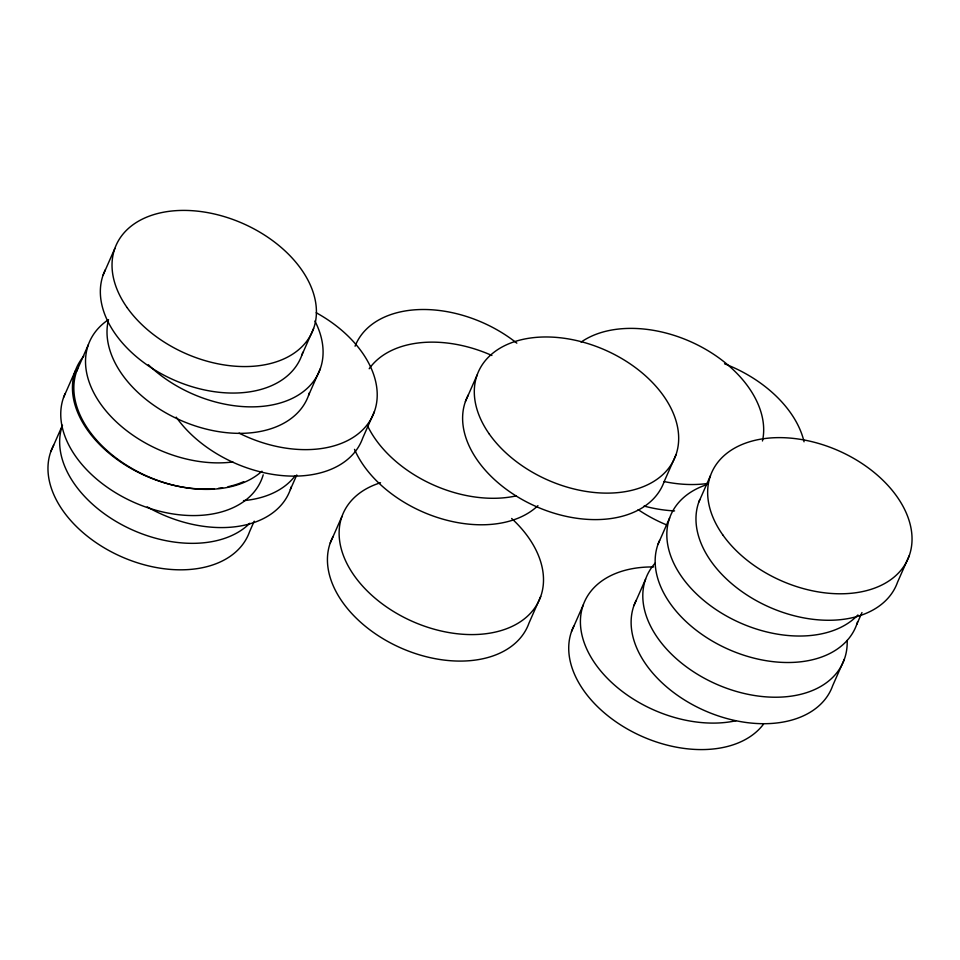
<?xml version="1.0" encoding="UTF-8"?>
<svg xmlns="http://www.w3.org/2000/svg" width="960" height="960" viewBox="0 0 960 960"><rect width="100%" height="100%" fill="white"/><g stroke="black" fill="none" stroke-linecap="round" stroke-linejoin="round"><path stroke-width="1.44" d="M103.164 274.932L114.84 248.448M63.576 397.452L75.264 370.956M76.656 371.256L88.332 344.76M50.784 451.704L62.472 425.22A107.208 71.04 23.8 0 0 123.468 525.588A107.208 71.04 23.8 0 0 249.792 523.26M301.92 355.008L313.596 328.524M308.58 395.316L320.256 368.832M254.208 521.184L249.54 531.78A107.208 71.04 23.8 0 1 121.356 556.68A107.208 71.04 23.8 0 1 53.676 445.188M290.352 489.54L296.784 474.972M374.4 411.6L362.712 438.084A107.208 71.04 23.8 0 1 279.348 475.296A107.208 71.04 23.8 0 1 176.208 417.132M330.252 542.964L341.928 516.468M465.432 401.496L477.108 375.012M540.684 596.544L529.008 623.04A107.208 71.04 23.8 0 1 400.824 647.94A107.208 71.04 23.8 0 1 333.144 536.436M571.536 631.476L583.224 604.992M468.324 394.968A107.208 71.04 23.8 0 0 536.004 506.472A107.208 71.04 23.8 0 0 664.176 481.572L675.864 455.088M657.96 544.404L669.648 517.908M633.936 605.592L645.624 579.096M698.784 502.152L710.46 475.668M856.716 624.468L861.972 612.552M844.38 659.172L832.692 685.656A107.208 71.04 23.8 0 1 705.504 711A107.208 71.04 23.8 0 1 636.168 600.336M909.216 555.744L897.528 582.228A107.208 71.04 23.8 0 1 772.332 608.412A107.208 71.04 23.8 0 1 699.816 499.512M291.228 486.828A107.208 71.04 23.8 0 1 147.228 506.88M295.248 475.668A107.208 71.04 23.8 0 1 243.516 500.64M243.708 481.668A107.208 71.04 23.8 0 1 228.048 486.708M222.612 487.74A107.208 71.04 23.8 0 1 218.376 488.328M214.032 488.748A107.208 71.04 23.8 0 1 99.492 444.372A107.208 71.04 23.8 0 1 83.856 356.076M263.208 474.816A107.208 71.04 23.8 0 1 138.108 504.12A107.208 71.04 23.8 0 1 65.184 393.492M261.972 471.204A107.208 71.04 23.8 0 1 134.016 469.656A107.208 71.04 23.8 0 1 77.688 368.604M232.872 461.952A107.208 71.04 23.8 0 1 107.736 412.968A107.208 71.04 23.8 0 1 108.54 319.632M316.212 312.744A107.208 71.04 23.8 0 1 369.66 421.26A107.208 71.04 23.8 0 1 239.076 433.128M309.456 392.604A107.208 71.04 23.8 0 1 191.376 424.596A107.208 71.04 23.8 0 1 108.228 320.748M314.916 321.024A107.208 71.04 23.8 0 1 277.908 403.632A107.208 71.04 23.8 0 1 148.32 364.728M302.784 352.296A107.208 71.04 23.8 0 1 176.7 381.192A107.208 71.04 23.8 0 1 105.396 269.688M355.068 346.212A107.208 71.04 23.8 0 1 516.828 343.164M511.644 518.472A107.208 71.04 23.8 0 1 511.236 626.796A107.208 71.04 23.8 0 1 362.832 586.356A107.208 71.04 23.8 0 1 380.532 482.748M516.048 495.924A107.208 71.04 23.8 0 1 367.356 425.424M369.204 368.736A107.208 71.04 23.8 0 1 491.892 355.476M537.924 505.668A107.208 71.04 23.8 0 1 439.932 518.28A107.208 71.04 23.8 0 1 354.504 449.352M708.06 483.408A107.208 71.04 23.8 0 1 664.176 481.572M581.112 342.108A107.208 71.04 23.8 0 1 702.264 347.424A107.208 71.04 23.8 0 1 762.456 440.988M674.568 510.9A107.208 71.04 23.8 0 1 644.076 506.052M736.008 720.732A107.208 71.04 23.8 0 1 589.248 654.072A107.208 71.04 23.8 0 1 653.556 566.952M763.5 724.164A107.208 71.04 23.8 0 1 633.348 732.252A107.208 71.04 23.8 0 1 573.768 626.232M847.164 640.464A107.208 71.04 23.8 0 1 721.152 686.172A107.208 71.04 23.8 0 1 655.176 563.112M857.592 621.756A107.208 71.04 23.8 0 1 732.504 651.06A107.208 71.04 23.8 0 1 659.58 540.444M857.928 614.964A107.208 71.04 23.8 0 1 701.94 598.884A107.208 71.04 23.8 0 1 706.812 484.644M666.552 524.88A107.208 71.04 23.8 0 1 638.148 509.628M724.548 363.804A107.208 71.04 23.8 0 1 804.048 441.792M127.092 307.572A107.208 71.04 23.8 0 0 304.044 344.508A107.208 71.04 23.8 0 0 211.536 213.372A107.208 71.04 23.8 0 0 127.092 307.572M489.36 434.136A107.208 71.04 23.8 0 0 666.3 471.072A107.208 71.04 23.8 0 0 573.792 339.936A107.208 71.04 23.8 0 0 489.36 434.136M722.712 534.792A107.208 71.04 23.8 0 0 899.664 571.728A107.208 71.04 23.8 0 0 807.144 440.592A107.208 71.04 23.8 0 0 722.712 534.792"/></g></svg>
